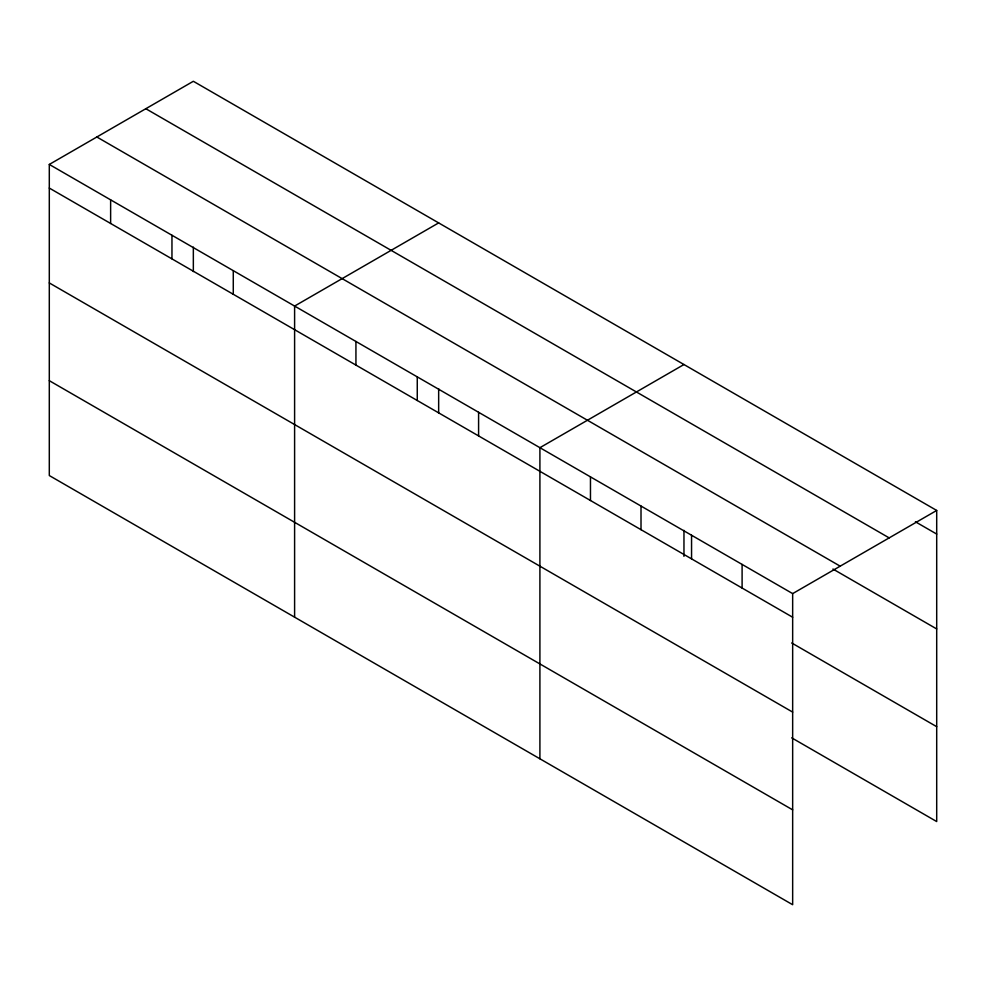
<?xml version="1.0" encoding="UTF-8"?>
<svg xmlns="http://www.w3.org/2000/svg" width="986" height="986" viewBox="0 0 986 986"><rect width="100%" height="100%" fill="white"/><g stroke="black" fill="none" stroke-linecap="round" stroke-linejoin="round"><path stroke-width="1.48" d="M792.658 712.102L792.658 593.609L49.3 164.44L49.3 475.548L792.658 904.717L792.658 712.102L49.3 282.933M791.709 737.848L936.7 821.56L936.7 510.452L193.342 81.283L49.3 164.44M438.659 222.898L294.604 306.067L294.604 617.174M683.964 364.524L539.909 447.693L539.909 758.801M792.658 593.609L936.7 510.452M915.415 521.779L936.7 534.067M145.817 108.719L889.162 537.888M96.838 136.992L840.183 566.174M832.948 569.033L936.7 628.945M49.3 188.067L792.658 617.236M791.709 642.971L936.7 726.682M49.3 380.682L792.658 809.851M742.101 564.423L742.101 588.05M691.556 535.25L691.556 558.865M683.964 530.369L683.964 556.338M641.011 506.065L641.011 529.679M590.466 476.879L590.466 500.506M478.592 412.284L478.592 435.911M438.659 388.743L438.659 413.183M417.263 376.886L417.263 400.501M355.934 341.476L355.934 365.103M233.275 270.657L233.275 294.284M193.342 247.116L193.342 271.557M171.958 235.26L171.958 258.874M110.629 199.85L110.629 223.477"/></g></svg>
